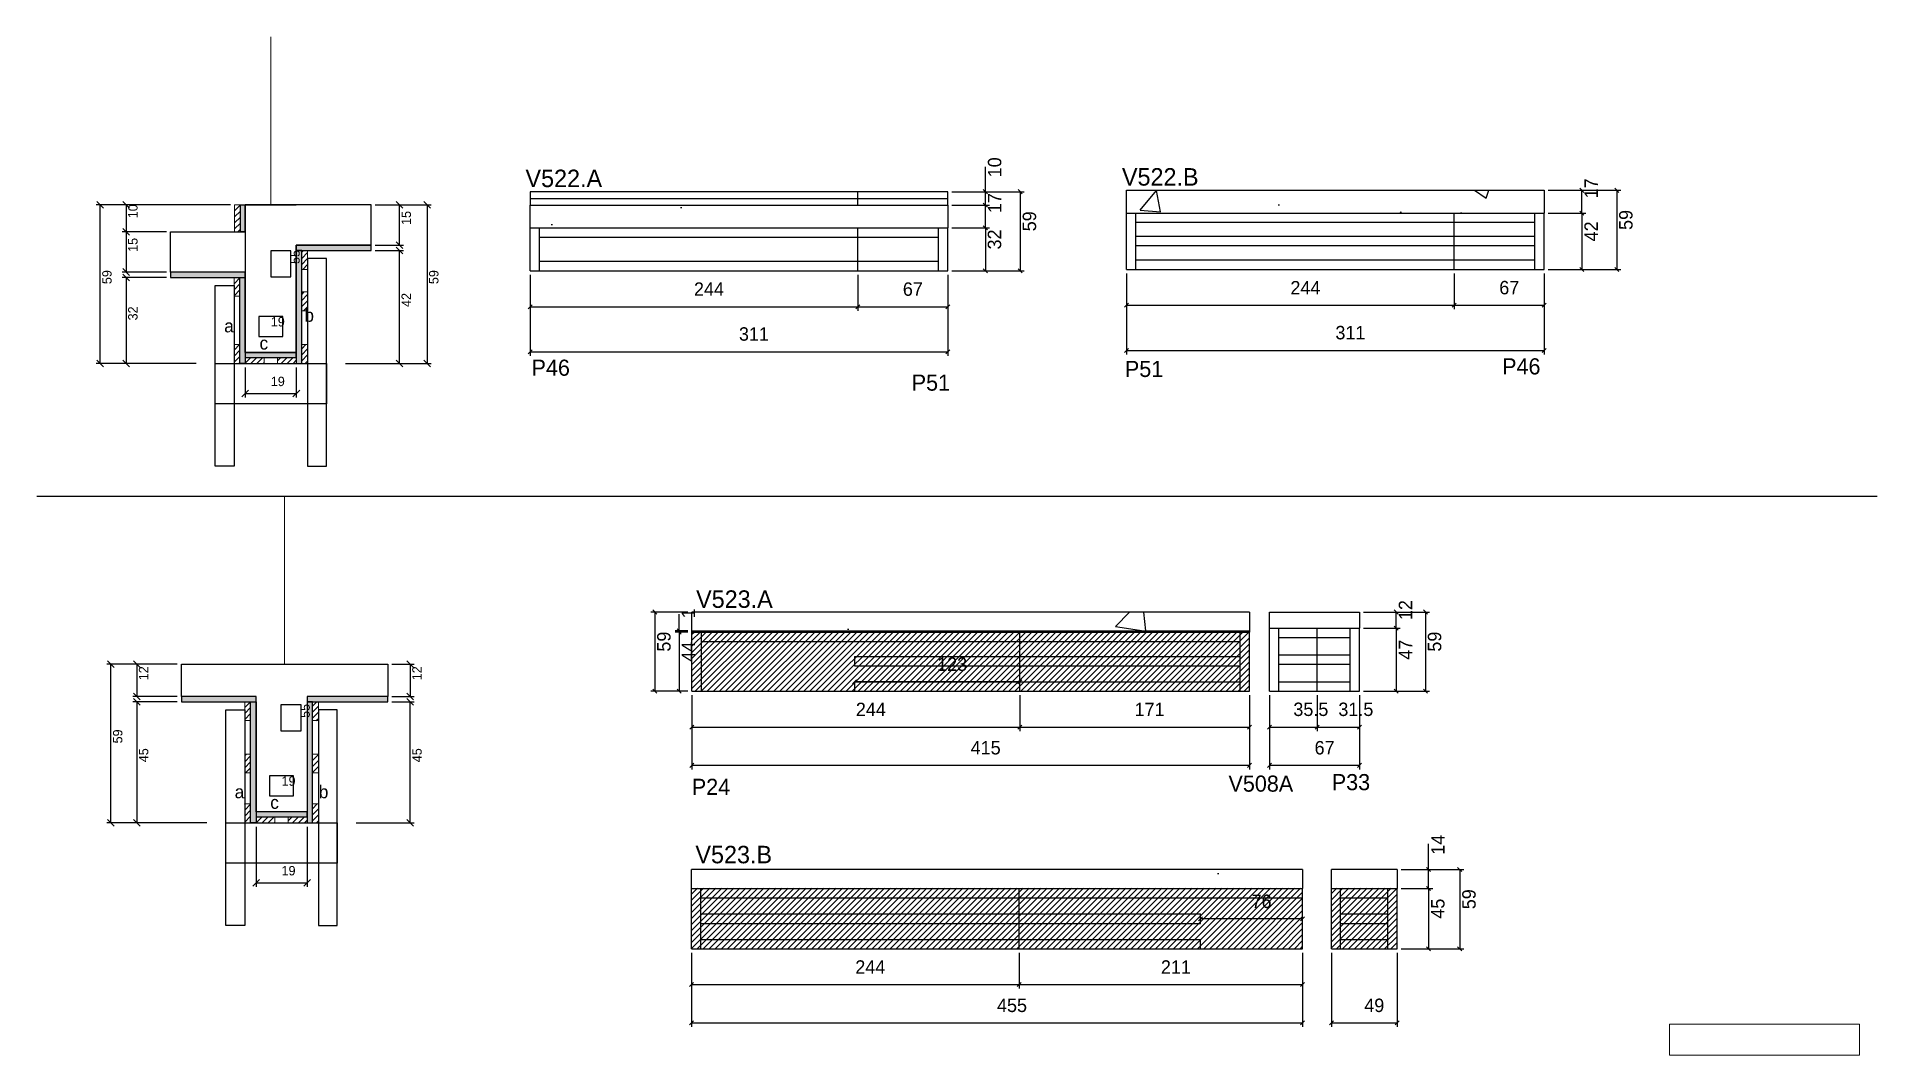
# Model space of a CAD drawing. Header units: metres. Extents: x 8148 to 9518, y 5166 to 5923.
import ezdxf

# ---------------------------------------------------------------- set-up
doc = ezdxf.new("R2010")
doc.units = ezdxf.units.M
for name, color, linetype in [('5', 7, 'Continuous'), ('CONCRETO', 7, 'Continuous'), ('COTA', 7, 'Continuous'), ('Cota Seção (2x)', 7, 'Continuous'), ('detalhes', 7, 'Continuous'), ('Hachura', 7, 'Continuous'), ('Madeira', 7, 'Continuous'), ('Painéis', 7, 'Continuous'), ('REAPROVEITAMENTO', 7, 'Continuous'), ('SARR_2.2x7', 7, 'Continuous'), ('SARR_3.5x7', 7, 'Continuous'), ('Texto Seção', 7, 'Continuous')]:
    doc.layers.add(name, color=color, linetype=linetype)

msp = doc.modelspace()

# ---------------------------------------------------------------- hatches: boundary and pattern name
at = {"layer": 'COTA'}
h = msp.add_hatch(dxfattribs=at)
h.set_pattern_fill('AR-CONC')
h.paths.add_polyline_path([(9269.9, 5809.2), (8958.9, 5809.2), (8958.9, 5792.2), (9269.9, 5792.2), (9269.9, 5809.2), (9269.9, 5809.2)])
h = msp.add_hatch(dxfattribs=at)
h.set_pattern_fill('AR-CONC')
h.paths.add_polyline_path([(8825.9, 5798.2), (8514.9, 5798.2), (8514.9, 5781.2), (8825.9, 5781.2), (8825.9, 5798.2), (8825.9, 5798.2)])
h = msp.add_hatch(dxfattribs=at)
h.set_pattern_fill('AR-CONC')
h.paths.add_polyline_path([(8831.4, 5495.4), (8635.4, 5495.4), (8635.4, 5481.4), (9050.4, 5481.4), (9050.4, 5495.4), (8831.4, 5495.4)])
h = msp.add_hatch(dxfattribs=at)
h.set_pattern_fill('AR-CONC')
h.paths.add_polyline_path([(9132.4, 5483.4), (9132.4, 5495.4), (9065.4, 5495.4), (9065.4, 5483.4), (9132.4, 5483.4)])
h = msp.add_hatch(dxfattribs=at)
h.set_pattern_fill('AR-CONC')
h.paths.add_polyline_path([(9090, 5289.7), (9090, 5303.7), (8634.7, 5303.7), (8635, 5289.7), (9090, 5289.7), (9090, 5289.7)])
h = msp.add_hatch(dxfattribs=at)
h.set_pattern_fill('AR-CONC')
h.paths.add_polyline_path([(9160.4, 5289.7), (9160.4, 5303.7), (9111.4, 5303.7), (9111.4, 5289.7), (9160.4, 5289.7)])
at = {"layer": 'Hachura'}
h = msp.add_hatch(dxfattribs=at)
h.set_pattern_fill('ANSI31')
h.paths.add_polyline_path([(8294.9, 5778.4), (8299.3, 5778.4), (8299.3, 5798.4), (8294.9, 5798.4), (8294.9, 5778.4)])
h = msp.add_hatch(color=7, dxfattribs=at)
h.dxf.hatch_style = 1
h.paths.add_polyline_path([(8299.3, 5798.4), (8302.9, 5798.4), (8302.9, 5778.4), (8299.3, 5778.4), (8299.3, 5798.4)])
h = msp.add_hatch(color=7, dxfattribs=at)
h.dxf.hatch_style = 1
h.paths.add_polyline_path([(8344.9, 5768.4), (8340.9, 5768.4), (8340.9, 5680.4), (8344.9, 5680.4), (8344.9, 5768.4)])
h = msp.add_hatch(color=7, dxfattribs=at)
h.dxf.hatch_style = 1
h.paths.add_polyline_path([(8396.5, 5764.4), (8396.5, 5768.4), (8340.9, 5768.4), (8340.9, 5764.4), (8396.5, 5764.4)])
h = msp.add_hatch(dxfattribs=at)
h.set_pattern_fill('ANSI31')
h.paths.add_polyline_path([(8349.3, 5750.4), (8344.9, 5750.4), (8344.9, 5764.4), (8349.3, 5764.4), (8349.3, 5750.4)])
h = msp.add_hatch(color=7, dxfattribs=at)
h.dxf.hatch_style = 1
h.paths.add_polyline_path([(8302.9, 5744.4), (8302.9, 5748.4), (8247.3, 5748.4), (8247.3, 5744.4), (8302.9, 5744.4)])
h = msp.add_hatch(dxfattribs=at)
h.set_pattern_fill('ANSI31')
h.paths.add_polyline_path([(8294.5, 5730.4), (8298.9, 5730.4), (8298.9, 5744.4), (8294.5, 5744.4), (8294.5, 5730.4)])
h = msp.add_hatch(color=7, dxfattribs=at)
h.dxf.hatch_style = 1
h.paths.add_polyline_path([(8302.9, 5748.4), (8298.9, 5748.4), (8298.9, 5680.4), (8302.9, 5680.4), (8302.9, 5748.4), (8302.9, 5748.4)])
h = msp.add_hatch(dxfattribs=at)
h.set_pattern_fill('ANSI31')
h.paths.add_polyline_path([(8349.3, 5719.6), (8344.9, 5719.6), (8344.9, 5733.6), (8349.3, 5733.6), (8349.3, 5719.6)])
h = msp.add_hatch(dxfattribs=at)
h.set_pattern_fill('ANSI31')
h.paths.add_polyline_path([(8294.5, 5680.4), (8298.9, 5680.4), (8298.9, 5694.4), (8294.5, 5694.4), (8294.5, 5680.4)])
h = msp.add_hatch(color=7, dxfattribs=at)
h.dxf.hatch_style = 1
h.paths.add_polyline_path([(8340.9, 5684.8), (8340.9, 5688.4), (8302.9, 5688.4), (8302.9, 5684.8), (8340.9, 5684.8)])
h = msp.add_hatch(dxfattribs=at)
h.set_pattern_fill('ANSI31')
h.paths.add_polyline_path([(8349.3, 5680.4), (8344.9, 5680.4), (8344.9, 5694.4), (8349.3, 5694.4), (8349.3, 5680.4)])
h = msp.add_hatch(dxfattribs=at)
h.set_pattern_fill('ANSI31')
h.paths.add_polyline_path([(8302.9, 5680.4), (8302.9, 5684.8), (8316.9, 5684.8), (8316.9, 5680.4), (8302.9, 5680.4)])
h = msp.add_hatch(dxfattribs=at)
h.set_pattern_fill('ANSI31')
h.paths.add_polyline_path([(8340.9, 5680.4), (8340.9, 5684.8), (8326.9, 5684.8), (8326.9, 5680.4), (8340.9, 5680.4)])
h = msp.add_hatch(color=7, dxfattribs=at)
h.dxf.hatch_style = 1
h.paths.add_polyline_path([(8310.9, 5428.6), (8310.9, 5432.6), (8255.3, 5432.6), (8255.3, 5428.6), (8310.9, 5428.6)])
h = msp.add_hatch(dxfattribs=at)
h.set_pattern_fill('ANSI31')
h.paths.add_polyline_path([(8302.5, 5414.6), (8306.9, 5414.6), (8306.9, 5428.6), (8302.5, 5428.6), (8302.5, 5414.6)])
h = msp.add_hatch(color=7, dxfattribs=at)
h.dxf.hatch_style = 1
h.paths.add_polyline_path([(8306.9, 5428.6), (8310.9, 5428.6), (8310.9, 5338.6), (8306.9, 5338.6), (8306.9, 5428.6)])
h = msp.add_hatch(color=7, dxfattribs=at)
h.dxf.hatch_style = 1
h.paths.add_polyline_path([(8408.9, 5428.6), (8408.9, 5432.6), (8348.9, 5432.6), (8348.9, 5428.6), (8408.9, 5428.6)])
h = msp.add_hatch(color=7, dxfattribs=at)
h.dxf.hatch_style = 1
h.paths.add_polyline_path([(8352.9, 5428.6), (8348.9, 5428.6), (8348.9, 5338.6), (8352.9, 5338.6), (8352.9, 5428.6)])
h = msp.add_hatch(dxfattribs=at)
h.set_pattern_fill('ANSI31')
h.paths.add_polyline_path([(8357.3, 5414.6), (8352.9, 5414.6), (8352.9, 5428.6), (8357.3, 5428.6), (8357.3, 5414.6)])
h = msp.add_hatch(dxfattribs=at)
h.set_pattern_fill('ANSI31')
h.paths.add_polyline_path([(8302.5, 5375.6), (8306.9, 5375.6), (8306.9, 5389.6), (8302.5, 5389.6), (8302.5, 5375.6)])
h = msp.add_hatch(dxfattribs=at)
h.set_pattern_fill('ANSI31')
h.paths.add_polyline_path([(8357.3, 5375.6), (8352.9, 5375.6), (8352.9, 5389.6), (8357.3, 5389.6), (8357.3, 5375.6)])
h = msp.add_hatch(dxfattribs=at)
h.set_pattern_fill('ANSI31')
h.paths.add_polyline_path([(8302.5, 5338.6), (8306.9, 5338.6), (8306.9, 5352.6), (8302.5, 5352.6), (8302.5, 5338.6)])
h = msp.add_hatch(color=7, dxfattribs=at)
h.dxf.hatch_style = 1
h.paths.add_polyline_path([(8348.9, 5343), (8348.9, 5346.6), (8310.9, 5346.6), (8310.9, 5343), (8348.9, 5343)])
h = msp.add_hatch(dxfattribs=at)
h.set_pattern_fill('ANSI31')
h.paths.add_polyline_path([(8310.9, 5338.6), (8310.9, 5343), (8324.9, 5343), (8324.9, 5338.6), (8310.9, 5338.6)])
h = msp.add_hatch(dxfattribs=at)
h.set_pattern_fill('ANSI31')
h.paths.add_polyline_path([(8348.9, 5338.6), (8348.9, 5343), (8334.9, 5343), (8334.9, 5338.6), (8348.9, 5338.6)])
h = msp.add_hatch(dxfattribs=at)
h.set_pattern_fill('ANSI31')
h.paths.add_polyline_path([(8357.3, 5338.6), (8352.9, 5338.6), (8352.9, 5352.6), (8357.3, 5352.6), (8357.3, 5338.6)])
at = {"layer": 'REAPROVEITAMENTO'}
h = msp.add_hatch(dxfattribs=at)
h.set_pattern_fill('ANSI31')
h.paths.add_polyline_path([(9050.4, 5436.4), (9050.4, 5480.4), (8635.4, 5480.4), (8635.4, 5436.4), (9050.4, 5436.4)])
h = msp.add_hatch(dxfattribs=at)
h.set_pattern_fill('ANSI31')
h.paths.add_polyline_path([(9090, 5244.6), (9090, 5289.8), (8635, 5290), (8635, 5244.8), (9090, 5244.6)])
h = msp.add_hatch(dxfattribs=at)
h.set_pattern_fill('ANSI31')
h.paths.add_polyline_path([(9160.4, 5244.6), (9160.4, 5289.8), (9111.4, 5290), (9111.4, 5244.8), (9160.4, 5244.6)])

# ---------------------------------------------------------------- linework, layer by layer
at = {"layer": 'CONCRETO', "color": 251, "lineweight": 25}
msp.add_lwpolyline([(8340.9, 5764.4), (8340.9, 5688.4), (8302.9, 5688.4), (8302.9, 5748.4), (8247.3, 5748.4), (8247.3, 5778.4), (8302.9, 5778.4), (8302.9, 5798.4), (8340.9, 5798.4)], dxfattribs=at)
for points in [[(8396.5, 5768.4), (8396.5, 5798.4), (8340.9, 5798.4), (8340.9, 5798.4), (8302.9, 5798.4), (8302.9, 5688.4), (8340.9, 5688.4), (8340.9, 5768.4)], [(8255.3, 5432.6), (8255.3, 5456.6), (8408.9, 5456.6), (8408.9, 5432.6), (8348.9, 5432.6), (8348.9, 5346.6), (8310.9, 5346.6), (8310.9, 5432.6)]]:
    msp.add_lwpolyline(points, close=True, dxfattribs=at)
at = {"layer": 'COTA', "color": 4, "lineweight": 25}
for p, q in [((8853.8, 5808.2), (8853.8, 5826.6)), ((9272.9, 5809.2), (9300.8, 5809.2)), ((9272.9, 5809.2), (9326.8, 5809.2)), ((9297.8, 5792.2), (9297.8, 5809.2)), ((9323.8, 5809.2), (9323.8, 5750.2)), ((8291.9, 5798.4), (8191.9, 5798.4)), ((8194.9, 5680.4), (8194.9, 5798.4)), ((8291.9, 5798.4), (8211.2, 5798.4)), ((8214.2, 5798.4), (8214.2, 5778.4)), ((8399.5, 5798.4), (8420.7, 5798.4)), ((8399.5, 5798.4), (8441.2, 5798.4)), ((8417.7, 5768.4), (8417.7, 5798.4)), ((8438.2, 5798.4), (8438.2, 5680.4)), ((8828.9, 5808.2), (8882.8, 5808.2)), ((8828.9, 5808.2), (8856.8, 5808.2)), ((8828.9, 5798.2), (8856.8, 5798.2)), ((8828.9, 5798.2), (8856.8, 5798.2)), ((8853.8, 5798.2), (8853.8, 5808.2)), ((8853.8, 5781.2), (8853.8, 5798.2)), ((8879.8, 5808.2), (8879.8, 5749.2)), ((9272.9, 5792.2), (9300.8, 5792.2)), ((9272.9, 5792.2), (9300.8, 5792.2)), ((9297.8, 5792.2), (9297.8, 5750.2)), ((8244.3, 5778.4), (8211.2, 5778.4)), ((8244.3, 5778.4), (8211.2, 5778.4)), ((8214.2, 5778.4), (8214.2, 5748.4)), ((8399.5, 5768.4), (8420.7, 5768.4)), ((8828.9, 5781.2), (8856.8, 5781.2)), ((8828.9, 5781.2), (8856.8, 5781.2)), ((8853.8, 5781.2), (8853.8, 5749.2)), ((8399.5, 5764.4), (8420.7, 5764.4)), ((8417.7, 5680.4), (8417.7, 5764.4)), ((8244.3, 5748.4), (8211.2, 5748.4)), ((8244.3, 5744.4), (8211.2, 5744.4)), ((8214.2, 5744.4), (8214.2, 5680.4)), ((8514.9, 5746.2), (8514.9, 5719.6)), ((8514.9, 5746.2), (8514.9, 5686.1)), ((8758.9, 5746.2), (8758.9, 5719.6)), ((8758.9, 5746.2), (8758.9, 5719.6)), ((8825.9, 5746.2), (8825.9, 5719.6)), ((8825.9, 5746.2), (8825.9, 5686.1)), ((8828.9, 5749.2), (8856.8, 5749.2)), ((8828.9, 5749.2), (8882.8, 5749.2)), ((8958.9, 5747.2), (8958.9, 5720.7)), ((8958.9, 5747.2), (8958.9, 5687.1)), ((9202.9, 5747.2), (9202.9, 5720.7)), ((9202.9, 5747.2), (9202.9, 5720.7)), ((9269.9, 5747.2), (9269.9, 5720.7)), ((9269.9, 5747.2), (9269.9, 5687.1)), ((9272.9, 5750.2), (9300.8, 5750.2)), ((9272.9, 5750.2), (9326.8, 5750.2)), ((8514.9, 5722.6), (8758.9, 5722.6)), ((8758.9, 5722.6), (8825.9, 5722.6)), ((8958.9, 5723.7), (9202.9, 5723.7)), ((9202.9, 5723.7), (9269.9, 5723.7)), ((8514.9, 5689.1), (8825.9, 5689.1)), ((8958.9, 5690.1), (9269.9, 5690.1)), ((8266.3, 5680.4), (8191.9, 5680.4)), ((8266.3, 5680.4), (8211.2, 5680.4)), ((8302.9, 5677.4), (8302.9, 5655)), ((8340.9, 5677.4), (8340.9, 5655)), ((8377.5, 5680.4), (8420.7, 5680.4)), ((8402.1, 5680.4), (8441.2, 5680.4)), ((8302.9, 5658), (8340.9, 5658)), ((8632.4, 5495.4), (8604.7, 5495.4)), ((8607.7, 5495.4), (8607.7, 5436.4)), ((8625.8, 5481.4), (8625.8, 5493.9)), ((9135.4, 5495.4), (9162.7, 5495.4)), ((9135.4, 5495.4), (9184.4, 5495.4)), ((9159.7, 5483.4), (9159.7, 5495.4)), ((9181.4, 5495.4), (9181.4, 5436.4)), ((8632.4, 5481.4), (8622.8, 5481.4)), ((8632.4, 5480.4), (8622.8, 5480.4)), ((8632.4, 5480.4), (8622.8, 5480.4)), ((8625.8, 5480.4), (8625.8, 5481.4)), ((8625.8, 5480.4), (8625.8, 5477.4)), ((8625.8, 5480.4), (8625.8, 5436.4)), ((9135.4, 5483.4), (9162.7, 5483.4)), ((9135.4, 5483.4), (9162.7, 5483.4)), ((9159.7, 5483.4), (9159.7, 5436.4)), ((8252.3, 5456.6), (8199.9, 5456.6)), ((8202.9, 5338.6), (8202.9, 5456.6)), ((8252.3, 5456.6), (8219.2, 5456.6)), ((8222.2, 5456.6), (8222.2, 5432.6)), ((8411.9, 5456.6), (8428.7, 5456.6)), ((8425.7, 5456.6), (8425.7, 5432.6)), ((8879.4, 5443.4), (8756.4, 5443.4)), ((8252.3, 5432.6), (8219.2, 5432.6)), ((8252.3, 5428.6), (8219.2, 5428.6)), ((8222.2, 5428.6), (8222.2, 5338.6)), ((8411.9, 5432.6), (8428.7, 5432.6)), ((8411.9, 5428.6), (8428.7, 5428.6)), ((8425.7, 5338.6), (8425.7, 5428.6)), ((8632.4, 5436.4), (8604.7, 5436.4)), ((8632.4, 5436.4), (8622.8, 5436.4)), ((8635.4, 5433.4), (8635.4, 5406.8)), ((8635.4, 5433.4), (8635.4, 5378.3)), ((8879.4, 5433.4), (8879.4, 5406.8)), ((8879.4, 5433.4), (8879.4, 5406.8)), ((9050.4, 5433.4), (9050.4, 5406.8)), ((9050.4, 5433.4), (9050.4, 5378.3)), ((9065.4, 5433.4), (9065.4, 5406.8)), ((9065.4, 5433.4), (9065.4, 5378.3)), ((9100.9, 5433.4), (9100.9, 5406.8)), ((9100.9, 5433.4), (9100.9, 5406.8)), ((9132.4, 5433.4), (9132.4, 5406.8)), ((9132.4, 5433.4), (9132.4, 5378.3)), ((9135.4, 5436.4), (9162.7, 5436.4)), ((9135.4, 5436.4), (9184.4, 5436.4)), ((8635.4, 5409.8), (8879.4, 5409.8)), ((8879.4, 5409.8), (9050.4, 5409.8)), ((9065.4, 5409.8), (9100.9, 5409.8)), ((9100.9, 5409.8), (9132.4, 5409.8)), ((8635.4, 5381.3), (9050.4, 5381.3)), ((9065.4, 5381.3), (9132.4, 5381.3)), ((8274.3, 5338.6), (8199.9, 5338.6)), ((8274.3, 5338.6), (8219.2, 5338.6)), ((8310.9, 5335.6), (8310.9, 5290.9)), ((8348.9, 5335.6), (8348.9, 5290.9)), ((8385.5, 5338.6), (8428.7, 5338.6)), ((9183.8, 5303.7), (9183.8, 5322.8)), ((9163.4, 5303.7), (9186.8, 5303.7)), ((9163.4, 5303.7), (9209.9, 5303.7)), ((9183.8, 5289.7), (9183.8, 5303.7)), ((9206.9, 5303.7), (9206.9, 5244.7)), ((8310.9, 5293.9), (8348.9, 5293.9)), ((9163.4, 5289.7), (9186.8, 5289.7)), ((9163.4, 5289.7), (9186.8, 5289.7)), ((9183.8, 5289.7), (9183.8, 5244.7)), ((9090, 5267), (9014, 5267)), ((9014, 5264.2), (9014, 5264)), ((9090, 5264.2), (9090, 5264)), ((8635, 5241.7), (8635, 5215.2)), ((8635, 5241.7), (8635, 5186.6)), ((8879, 5241.7), (8879, 5215.2)), ((8879, 5241.7), (8879, 5215.2)), ((9090, 5241.7), (9090, 5215.2)), ((9090, 5241.7), (9090, 5186.6)), ((9111.4, 5241.7), (9111.4, 5186.6)), ((9160.4, 5241.7), (9160.4, 5186.6)), ((9163.4, 5244.7), (9186.8, 5244.7)), ((9163.4, 5244.7), (9209.9, 5244.7)), ((8635, 5218.2), (8879, 5218.2)), ((8879, 5218.2), (9090, 5218.2)), ((8635, 5189.6), (9090, 5189.6)), ((9111.4, 5189.6), (9160.4, 5189.6))]:
    msp.add_line(p, q, dxfattribs=at)
at = {"layer": 'COTA', "color": 0, "lineweight": 25}
for p, q in [((8855.3, 5806.7), (8852.3, 5809.7)), ((8881.3, 5806.7), (8878.3, 5809.7)), ((9299.3, 5807.7), (9296.3, 5810.7)), ((9325.3, 5807.7), (9322.3, 5810.7)), ((8855.3, 5796.7), (8852.3, 5799.7)), ((8852.3, 5799.7), (8855.3, 5796.7)), ((8855.3, 5779.7), (8852.3, 5782.7)), ((8852.3, 5782.7), (8855.3, 5779.7)), ((9299.3, 5790.7), (9296.3, 5793.7)), ((9296.3, 5793.7), (9299.3, 5790.7)), ((8852.3, 5750.7), (8855.3, 5747.7)), ((8878.3, 5750.7), (8881.3, 5747.7)), ((9296.3, 5751.7), (9299.3, 5748.7)), ((9322.3, 5751.7), (9325.3, 5748.7)), ((8516.4, 5724.1), (8513.4, 5721.1)), ((8757.4, 5721.1), (8760.4, 5724.1)), ((8760.4, 5724.1), (8757.4, 5721.1)), ((8824.4, 5721.1), (8827.4, 5724.1)), ((8960.4, 5725.2), (8957.4, 5722.2)), ((9201.4, 5722.2), (9204.4, 5725.2)), ((9204.4, 5725.2), (9201.4, 5722.2)), ((9268.4, 5722.2), (9271.4, 5725.2)), ((8516.4, 5690.6), (8513.4, 5687.6)), ((8824.4, 5687.6), (8827.4, 5690.6)), ((8960.4, 5691.6), (8957.4, 5688.6)), ((9268.4, 5688.6), (9271.4, 5691.6)), ((8609.2, 5493.9), (8606.2, 5496.9)), ((9161.2, 5493.9), (9158.2, 5496.9)), ((9182.9, 5493.9), (9179.9, 5496.9)), ((8624.3, 5482.9), (8627.3, 5479.9)), ((8627.3, 5478.9), (8624.3, 5481.9)), ((8627.3, 5478.9), (8624.3, 5481.9)), ((9161.2, 5481.9), (9158.2, 5484.9)), ((9158.2, 5484.9), (9161.2, 5481.9)), ((8757.9, 5444.9), (8754.9, 5441.9)), ((8877.9, 5441.9), (8880.9, 5444.9)), ((8606.2, 5437.9), (8609.2, 5434.9)), ((8624.3, 5437.9), (8627.3, 5434.9)), ((9158.2, 5437.9), (9161.2, 5434.9)), ((9179.9, 5437.9), (9182.9, 5434.9)), ((8636.9, 5411.3), (8633.9, 5408.3)), ((8877.9, 5408.3), (8880.9, 5411.3)), ((8880.9, 5411.3), (8877.9, 5408.3)), ((9048.9, 5408.3), (9051.9, 5411.3)), ((9066.9, 5411.3), (9063.9, 5408.3)), ((9099.4, 5408.3), (9102.4, 5411.3)), ((9102.4, 5411.3), (9099.4, 5408.3)), ((9130.9, 5408.3), (9133.9, 5411.3)), ((8636.9, 5382.8), (8633.9, 5379.8)), ((9048.9, 5379.8), (9051.9, 5382.8)), ((9066.9, 5382.8), (9063.9, 5379.8)), ((9130.9, 5379.8), (9133.9, 5382.8)), ((9185.3, 5302.2), (9182.3, 5305.2)), ((9208.4, 5302.2), (9205.4, 5305.2)), ((9182.3, 5291.2), (9185.3, 5288.2)), ((9185.3, 5288.2), (9182.3, 5291.2)), ((9015.5, 5268.5), (9012.5, 5265.5)), ((9088.5, 5265.5), (9091.5, 5268.5)), ((9182.3, 5246.2), (9185.3, 5243.2)), ((9205.4, 5246.2), (9208.4, 5243.2)), ((8636.5, 5219.7), (8633.5, 5216.7)), ((8877.5, 5216.7), (8880.5, 5219.7)), ((8880.5, 5219.7), (8877.5, 5216.7)), ((9088.5, 5216.7), (9091.5, 5219.7)), ((8636.5, 5191.1), (8633.5, 5188.1)), ((9088.5, 5188.1), (9091.5, 5191.1)), ((9112.9, 5191.1), (9109.9, 5188.1)), ((9158.9, 5188.1), (9161.9, 5191.1))]:
    msp.add_line(p, q, dxfattribs=at)
at = {"layer": 'COTA', "color": 241, "lineweight": 25}
for p, q in [((8958.9, 5792.2), (8958.9, 5809.2)), ((8958.9, 5809.2), (9269.9, 5809.2)), ((9269.9, 5809.2), (9269.9, 5792.2)), ((8514.9, 5781.2), (8514.9, 5798.2)), ((8825.9, 5798.2), (8825.9, 5781.2)), ((8147.7, 5581.6), (9517.7, 5581.6)), ((8635.4, 5480.4), (8635.4, 5495.4)), ((9050.4, 5495.4), (8635.4, 5495.4)), ((9050.4, 5495.4), (9050.4, 5480.4)), ((9065.4, 5483.4), (9065.4, 5495.4)), ((9065.4, 5495.4), (9132.4, 5495.4)), ((9132.4, 5495.4), (9132.4, 5483.4)), ((8635, 5289.7), (8635, 5303.7)), ((9090, 5303.7), (8635, 5303.7)), ((9090, 5303.7), (9090, 5289.7)), ((9111.4, 5289.7), (9111.4, 5303.7)), ((9160.4, 5303.7), (9111.4, 5303.7)), ((9160.4, 5303.7), (9160.4, 5289.7))]:
    msp.add_line(p, q, dxfattribs=at)
at = {"layer": 'COTA', "color": 0, "lineweight": 25}
for points in [[(8197.4, 5795.9), (8192.4, 5800.9)], [(8216.7, 5795.9), (8211.7, 5800.9)], [(8420.2, 5795.9), (8415.2, 5800.9)], [(8440.7, 5795.9), (8435.7, 5800.9)], [(8216.7, 5775.9), (8211.7, 5780.9)], [(8211.7, 5780.9), (8216.7, 5775.9)], [(8415.2, 5770.9), (8420.2, 5765.9)], [(8420.2, 5761.9), (8415.2, 5766.9)], [(8211.7, 5750.9), (8216.7, 5745.9)], [(8216.7, 5741.9), (8211.7, 5746.9)], [(8192.4, 5682.9), (8197.4, 5677.9)], [(8211.7, 5682.9), (8216.7, 5677.9)], [(8415.2, 5682.9), (8420.2, 5677.9)], [(8435.7, 5682.9), (8440.7, 5677.9)], [(8305.4, 5660.5), (8300.4, 5655.5)], [(8338.4, 5655.5), (8343.4, 5660.5)], [(8205.4, 5454.1), (8200.4, 5459.1)], [(8224.7, 5454.1), (8219.7, 5459.1)], [(8428.2, 5454.1), (8423.2, 5459.1)], [(8219.7, 5435.1), (8224.7, 5430.1)], [(8224.7, 5426.1), (8219.7, 5431.1)], [(8423.2, 5435.1), (8428.2, 5430.1)], [(8428.2, 5426.1), (8423.2, 5431.1)], [(8200.4, 5341.1), (8205.4, 5336.1)], [(8219.7, 5341.1), (8224.7, 5336.1)], [(8423.2, 5341.1), (8428.2, 5336.1)], [(8313.4, 5296.4), (8308.4, 5291.4)], [(8346.4, 5291.4), (8351.4, 5296.4)]]:
    msp.add_lwpolyline(points, dxfattribs=at)
at = {"layer": 'Cota Seção (2x)', "color": 180, "lineweight": 25}
for p, q in [((8336.9, 5764.1), (8321.9, 5764.1)), ((8321.9, 5764.1), (8321.9, 5744.8)), ((8336.9, 5744.8), (8336.9, 5764.1)), ((8321.9, 5744.8), (8336.9, 5744.8)), ((8330.9, 5715.4), (8312.9, 5715.4)), ((8312.9, 5715.4), (8312.9, 5700.4)), ((8330.9, 5700.4), (8330.9, 5715.4)), ((8312.9, 5700.4), (8330.9, 5700.4)), ((8344.4, 5426.3), (8329.4, 5426.3)), ((8329.4, 5426.3), (8329.4, 5407)), ((8344.4, 5407), (8344.4, 5426.3)), ((8329.4, 5407), (8344.4, 5407)), ((8338.9, 5373.6), (8320.9, 5373.6)), ((8320.9, 5373.6), (8320.9, 5358.6)), ((8338.9, 5358.6), (8338.9, 5373.6)), ((8320.9, 5358.6), (8338.9, 5358.6))]:
    msp.add_line(p, q, dxfattribs=at)
at = {"layer": 'Madeira', "color": 126, "lineweight": 18}
for points in [[(8294.9, 5778.4), (8299.3, 5778.4), (8299.3, 5798.4), (8294.9, 5798.4)], [(8349.3, 5750.4), (8344.9, 5750.4), (8344.9, 5764.4), (8349.3, 5764.4)], [(8294.5, 5730.4), (8298.9, 5730.4), (8298.9, 5744.4), (8294.5, 5744.4)], [(8349.3, 5719.6), (8344.9, 5719.6), (8344.9, 5733.6), (8349.3, 5733.6)], [(8294.5, 5680.4), (8298.9, 5680.4), (8298.9, 5694.4), (8294.5, 5694.4)], [(8349.3, 5680.4), (8344.9, 5680.4), (8344.9, 5694.4), (8349.3, 5694.4)], [(8302.9, 5680.4), (8302.9, 5684.8), (8316.9, 5684.8), (8316.9, 5680.4)], [(8340.9, 5680.4), (8340.9, 5684.8), (8326.9, 5684.8), (8326.9, 5680.4)], [(8302.5, 5414.6), (8306.9, 5414.6), (8306.9, 5428.6), (8302.5, 5428.6)], [(8357.3, 5414.6), (8352.9, 5414.6), (8352.9, 5428.6), (8357.3, 5428.6)], [(8302.5, 5375.6), (8306.9, 5375.6), (8306.9, 5389.6), (8302.5, 5389.6)], [(8357.3, 5375.6), (8352.9, 5375.6), (8352.9, 5389.6), (8357.3, 5389.6)], [(8302.5, 5338.6), (8306.9, 5338.6), (8306.9, 5352.6), (8302.5, 5352.6)], [(8310.9, 5338.6), (8310.9, 5343), (8324.9, 5343), (8324.9, 5338.6)], [(8348.9, 5338.6), (8348.9, 5343), (8334.9, 5343), (8334.9, 5338.6)], [(8357.3, 5338.6), (8352.9, 5338.6), (8352.9, 5352.6), (8357.3, 5352.6)]]:
    msp.add_lwpolyline(points, close=True, dxfattribs=at)
at = {"layer": 'Painéis', "color": 200, "lineweight": 25}
for p, q in [((8758.9, 5798.2), (8758.9, 5808.2)), ((8958.9, 5792.2), (9269.9, 5792.2)), ((8958.9, 5750.2), (8958.9, 5792.2)), ((9202.9, 5750.2), (9202.9, 5792.2)), ((9269.9, 5750.2), (9269.9, 5792.2)), ((8514.9, 5781.2), (8825.9, 5781.2)), ((8514.9, 5749.2), (8514.9, 5781.2)), ((8758.9, 5749.2), (8758.9, 5781.2)), ((8825.9, 5749.2), (8825.9, 5781.2)), ((8514.9, 5749.2), (8825.9, 5749.2)), ((8958.9, 5750.2), (9269.9, 5750.2)), ((8635.4, 5481.4), (9050.4, 5481.4)), ((8635.4, 5480.4), (9050.4, 5480.4)), ((8635.4, 5436.4), (8635.4, 5480.4)), ((8879.4, 5436.4), (8879.4, 5480.4)), ((9050.4, 5436.4), (9050.4, 5480.4)), ((9065.4, 5483.4), (9132.4, 5483.4)), ((9065.4, 5436.4), (9065.4, 5483.4)), ((9100.9, 5436.4), (9100.9, 5483.4)), ((9132.4, 5436.4), (9132.4, 5483.4)), ((8635.4, 5436.4), (9050.4, 5436.4)), ((9065.4, 5436.4), (9132.4, 5436.4)), ((8635, 5289.7), (9090, 5289.7)), ((8635, 5244.7), (8635, 5289.7)), ((8879, 5244.7), (8879, 5289.7)), ((9090, 5244.7), (9090, 5289.7)), ((9111.4, 5289.7), (9160.4, 5289.7)), ((9111.4, 5244.7), (9111.4, 5289.7)), ((9160.4, 5244.7), (9160.4, 5289.7)), ((8635, 5244.7), (9090, 5244.7)), ((9111.4, 5244.7), (9160.4, 5244.7))]:
    msp.add_line(p, q, dxfattribs=at)
for points in [[(8299.3, 5798.4), (8302.9, 5798.4), (8302.9, 5778.4), (8299.3, 5778.4)], [(8514.9, 5798.2), (8825.9, 5798.2), (8825.9, 5808.2), (8514.9, 5808.2)], [(8396.5, 5764.4), (8396.5, 5768.4), (8340.9, 5768.4), (8340.9, 5764.4)], [(8344.9, 5764.4), (8340.9, 5764.4), (8340.9, 5680.4), (8344.9, 5680.4)], [(8302.9, 5744.4), (8302.9, 5748.4), (8247.3, 5748.4), (8247.3, 5744.4)], [(8298.9, 5744.4), (8302.9, 5744.4), (8302.9, 5680.4), (8298.9, 5680.4)], [(8340.9, 5684.8), (8340.9, 5688.4), (8302.9, 5688.4), (8302.9, 5684.8)], [(8310.9, 5428.6), (8310.9, 5432.6), (8255.3, 5432.6), (8255.3, 5428.6)], [(8306.9, 5428.6), (8310.9, 5428.6), (8310.9, 5338.6), (8306.9, 5338.6)], [(8408.9, 5428.6), (8408.9, 5432.6), (8348.9, 5432.6), (8348.9, 5428.6)], [(8352.9, 5428.6), (8348.9, 5428.6), (8348.9, 5338.6), (8352.9, 5338.6)], [(8348.9, 5343), (8348.9, 5346.6), (8310.9, 5346.6), (8310.9, 5343)]]:
    msp.add_lwpolyline(points, close=True, dxfattribs=at)
at = {"layer": 'SARR_2.2x7', "color": 40, "lineweight": 25}
for p, q in [((8514.9, 5803.2), (8758.9, 5803.2)), ((8758.9, 5803.2), (8825.9, 5803.2)), ((8965.9, 5750.2), (8965.9, 5792.2)), ((9202.9, 5785.2), (8965.9, 5785.2)), ((9262.9, 5785.2), (9202.9, 5785.2)), ((9262.9, 5750.2), (9262.9, 5792.2)), ((8521.9, 5749.2), (8521.9, 5781.2)), ((8758.9, 5774.2), (8521.9, 5774.2)), ((8818.9, 5774.2), (8758.9, 5774.2)), ((8818.9, 5749.2), (8818.9, 5781.2)), ((8965.9, 5775.2), (9202.9, 5775.2)), ((8965.9, 5768.2), (9202.9, 5768.2)), ((9202.9, 5775.2), (9262.9, 5775.2)), ((9202.9, 5768.2), (9262.9, 5768.2)), ((8758.9, 5756.2), (8521.9, 5756.2)), ((8818.9, 5756.2), (8758.9, 5756.2)), ((9202.9, 5757.2), (8965.9, 5757.2)), ((9262.9, 5757.2), (9202.9, 5757.2)), ((8642.4, 5436.4), (8642.4, 5480.4)), ((9043.5, 5436.4), (9043.5, 5480.4)), ((9072.3, 5436.4), (9072.3, 5483.4)), ((9125.4, 5436.4), (9125.4, 5483.4)), ((8642.4, 5473.4), (8879.4, 5473.4)), ((8879.4, 5473.4), (9043.5, 5473.4)), ((9072.3, 5476.4), (9100.9, 5476.4)), ((9100.9, 5476.4), (9125.4, 5476.4)), ((8756.4, 5462.4), (8879.4, 5462.4)), ((8756.4, 5462.4), (8756.4, 5455.4)), ((8756.4, 5455.4), (8879.4, 5455.4)), ((8879.4, 5462.4), (9043.5, 5462.4)), ((8879.4, 5455.4), (9043.5, 5455.4)), ((9072.3, 5463.5), (9100.9, 5463.5)), ((9072.3, 5456.5), (9100.9, 5456.5)), ((9100.9, 5463.5), (9125.4, 5463.5)), ((9100.9, 5456.5), (9125.4, 5456.5)), ((8756.4, 5443.4), (8879.4, 5443.4)), ((8756.4, 5443.4), (8756.4, 5436.4)), ((8879.4, 5443.4), (9043.5, 5443.4)), ((9072.3, 5443.4), (9100.9, 5443.4)), ((9100.9, 5443.4), (9125.4, 5443.4)), ((8641.9, 5244.7), (8641.9, 5289.7)), ((9118.3, 5244.7), (9118.3, 5289.7)), ((9153.4, 5244.7), (9153.4, 5289.7)), ((8641.9, 5282.7), (8879, 5282.7)), ((8879, 5282.7), (9090, 5282.7)), ((9118.3, 5282.7), (9153.4, 5282.7)), ((8641.9, 5270.7), (8879, 5270.7)), ((8641.9, 5263.7), (8879, 5263.7)), ((8879, 5270.7), (9014, 5270.7)), ((8879, 5263.7), (9014, 5263.7)), ((9014, 5263.7), (9014, 5270.7)), ((9118.3, 5270.7), (9153.4, 5270.7)), ((9118.3, 5263.7), (9153.4, 5263.7)), ((8641.9, 5251.7), (8879, 5251.7)), ((8879, 5251.7), (9014, 5251.7)), ((9014, 5244.9), (9014, 5251.7)), ((9118.3, 5251.7), (9153.4, 5251.7))]:
    msp.add_line(p, q, dxfattribs=at)
at = {"layer": 'SARR_3.5x7', "color": 81, "lineweight": 25}
for points in [[(8363.3, 5758.4), (8349.3, 5758.4), (8349.3, 5604), (8363.3, 5604)], [(8280.5, 5738.4), (8294.5, 5738.4), (8294.5, 5604), (8280.5, 5604)], [(8280.5, 5680.4), (8363.3, 5680.4), (8363.3, 5650.4), (8280.5, 5650.4)], [(8288.5, 5422.6), (8302.5, 5422.6), (8302.5, 5262.2), (8288.5, 5262.2)], [(8371.3, 5422.6), (8357.3, 5422.6), (8357.3, 5262.2), (8371.3, 5262.2)], [(8288.5, 5338.6), (8371.3, 5338.6), (8371.3, 5308.6), (8288.5, 5308.6)]]:
    msp.add_lwpolyline(points, close=True, dxfattribs=at)
at = {"layer": 'Texto Seção', "color": 252, "lineweight": 15}
for p, q in [((8321.9, 5798.4), (8321.9, 5923.4)), ((8332.1, 5456.6), (8332.1, 5581.6))]:
    msp.add_line(p, q, dxfattribs=at)
at = {"layer": 'Texto Seção', "color": 7, "lineweight": 15}
msp.add_lwpolyline([(9363.1, 5188.8), (9504.6, 5188.8), (9504.6, 5165.6), (9363.1, 5165.6)], close=True, dxfattribs=at)

# ---------------------------------------------------------------- texts
at = {"layer": '5', "color": 5, "lineweight": 25}
for s, rotation, p in [('P46', 360, (8516, 5671.2)), ('P51', 0, (8799, 5660.1)), ('P51', 360, (8957.7, 5670.3)), ('P46', 0, (9238.5, 5672.2)), ('P24', 0, (8635.3, 5359.3)), ('V508A', 0, (9034.8, 5361.7)), ('P33', 0, (9111.7, 5362.8))]:
    msp.add_text(s, height=12, rotation=rotation, dxfattribs=at).set_placement(p)
at = {"layer": 'COTA', "color": 240, "lineweight": 25}
for s, p in [('10', (8865.7, 5818.9)), ('17', (9309.8, 5803.2)), ('17', (8865.8, 5792.2)), ('59', (8891.6, 5778.7)), ('42', (9309.8, 5771.2)), ('59', (9335.6, 5779.7)), ('32', (8865.6, 5765.2)), ('1', (8637.7, 5490.7)), ('12', (9171.6, 5489.4)), ('59', (8619.5, 5465.9)), ('59', (9193.2, 5465.9)), ('44', (8637.7, 5458.4)), ('47', (9171.6, 5459.9)), ('14', (9195.7, 5314.8)), ('59', (9218.8, 5274.2)), ('45', (9195.6, 5267.2))]:
    msp.add_text(s, height=10, rotation=90, dxfattribs=at).set_placement(p)
at = {"layer": 'COTA', "color": 1, "lineweight": 25}
for s, p in [('10', (8222.7, 5788.4)), ('15', (8426.2, 5783.4)), ('15', (8222.7, 5763.4)), ('59', (8203.4, 5739.4)), ('59', (8446.7, 5739.4)), ('42', (8426.2, 5722.4)), ('32', (8222.7, 5712.4)), ('12', (8230.7, 5444.6)), ('12', (8434.2, 5444.6)), ('59', (8211.4, 5397.6)), ('45', (8230.7, 5383.6)), ('45', (8434.2, 5383.6))]:
    msp.add_text(s, height=7, rotation=90, dxfattribs=at).set_placement(p)
at = {"layer": 'COTA', "color": 240, "lineweight": 25}
for s, p in [('244', (8636.9, 5730.7)), ('67', (8792.4, 5730.7)), ('244', (9080.9, 5731.7)), ('67', (9236.4, 5731.8)), ('311', (8670.4, 5697.3)), ('311', (9114.4, 5698.3)), ('123', (8817.9, 5451.6)), ('244', (8757.4, 5417.9)), ('171', (8964.9, 5417.9)), ('35.5', (9083.1, 5418)), ('31.5', (9116.6, 5418)), ('415', (8842.9, 5389.4)), ('67', (9098.9, 5389.4)), ('76', (9052, 5275.1)), ('244', (8757, 5226.2)), ('211', (8984.5, 5226.2)), ('455', (8862.5, 5197.7)), ('49', (9135.9, 5197.7))]:
    msp.add_text(s, height=10, dxfattribs=at).set_placement(p)
at = {"layer": 'COTA', "color": 1, "lineweight": 25}
for p in [(8321.9, 5663.5), (8329.9, 5299.4)]:
    msp.add_text('19', height=7, dxfattribs=at).set_placement(p)
at = {"layer": 'Cota Seção (2x)', "color": 1, "lineweight": 25}
for p in [(8343.4, 5754.4), (8350.9, 5416.6)]:
    msp.add_text('55', height=7, rotation=90, dxfattribs=at).set_placement(p)
for p in [(8321.9, 5707.9), (8329.9, 5366.1)]:
    msp.add_text('19', height=7, dxfattribs=at).set_placement(p)
at = {"layer": 'detalhes', "color": 4, "lineweight": 25}
for s, p in [('b', (8346.9, 5711.4)), ('a', (8287.2, 5703.5)), ('c', (8313.5, 5690.7)), ('a', (8295, 5356.8)), ('b', (8357.6, 5356.8)), ('c', (8321.5, 5348.9))]:
    msp.add_text(s, height=9.6, dxfattribs=at).set_placement(p)
at = {"layer": 'Texto Seção', "color": 7, "lineweight": 15}
for s, p in [('V522.A', (8511.5, 5811.6)), ('V522.B', (8955.5, 5812.7)), ('V523.A', (8638.5, 5498.5)), ('V523.B', (8638, 5308.4))]:
    msp.add_text(s, height=13, dxfattribs=at).set_placement(p)

doc.saveas('drawing.dxf')
